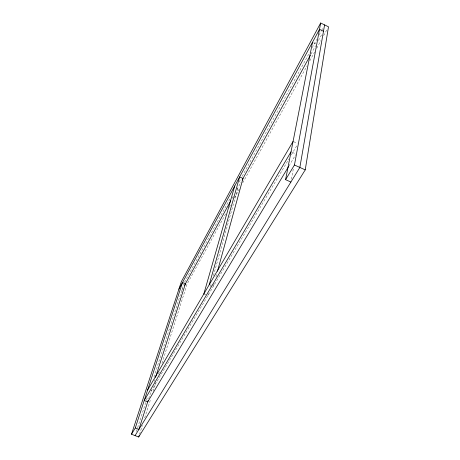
<?xml version="1.0" encoding="UTF-8"?>
<svg xmlns="http://www.w3.org/2000/svg" width="460" height="460" viewBox="0 0 460 460"><rect width="100%" height="100%" fill="white"/><g stroke="black" fill="none" stroke-linecap="round" stroke-linejoin="round"><path stroke-width="0.34" stroke-dasharray="2.3 1.72" d="M291.398 179.233L293.353 168.676M214.049 283.716L213.285 286.482L211.537 285.746M215.953 276.788L216.712 274.016M207.839 295.671L208.414 293.601M210.341 286.707L211.307 283.256M213.423 275.672L238.09 187.427M139.524 434.269L142.335 425.397M144.71 417.887L150.765 398.774M153.14 391.264L155.952 382.392M158.545 374.198L159.407 371.467M162 363.279L187.076 284.09L226.147 213.009M148.735 398.619L151.581 389.723M154.198 381.518L154.853 379.471M136.396 431.526L146.268 400.838M146.487 400.16L147.585 396.75M153.945 376.976L183.77 284.251M184.552 282.256L229.856 198.996M239.125 181.964L240.839 178.808M242.213 176.283L309.482 52.653M312.231 47.61L316.687 39.41M319.091 34.994L321.149 31.211M321.494 30.578L323.213 27.427M181.798 290.381L182.833 288.489M232.127 198.335L233.507 195.81M236.952 189.508L241.092 181.941M311.069 53.952L315.554 45.758M318.452 40.457L322.138 33.712M229.258 207.345L230.989 204.2M234.445 197.909L239.286 189.1M242.748 182.81L307.061 65.803M309.827 60.772L314.669 51.963M316.744 48.191L320.89 40.641M323.656 35.61L327.117 29.319M151.035 391.425L288.822 159.137M291.393 154.813L297.252 144.929M289.047 165.801L295.694 154.704M203.814 293.98L206.114 294.946M292.295 152.369L295.435 153.801M293.687 141.72L297.373 143.411M313.628 42.786L315.876 43.867"/><path stroke-width="0.69" d="M305.233 169.884L328.497 26.801L320.66 23L181.343 281.681L131.502 434.228L138.661 437L305.233 169.884L294.457 164.996L320.66 23M324.582 24.903L299.851 167.446L135.085 435.614M290.881 182.045L285.579 179.659L312.507 42.245M217.476 271.25L243.006 178.44L239.625 176.933L209.208 284.763M203.814 293.98L234.749 185.938M138.661 437L139.093 435.637M148.108 400.585L138.914 429.375L135.292 427.967L131.502 434.228M155.509 377.418L185.42 283.762L182.488 282.526L135.292 427.967M178.894 289.167L319.493 29.331L323.483 31.257M184.558 285.338L230.748 200.853M242.127 180.05L310.379 55.217M147.591 390.057L293.072 141.438M291.042 151.8L144.198 400.51L147.695 401.89L288.679 166.416M285.579 179.659L294.457 164.996"/></g></svg>
